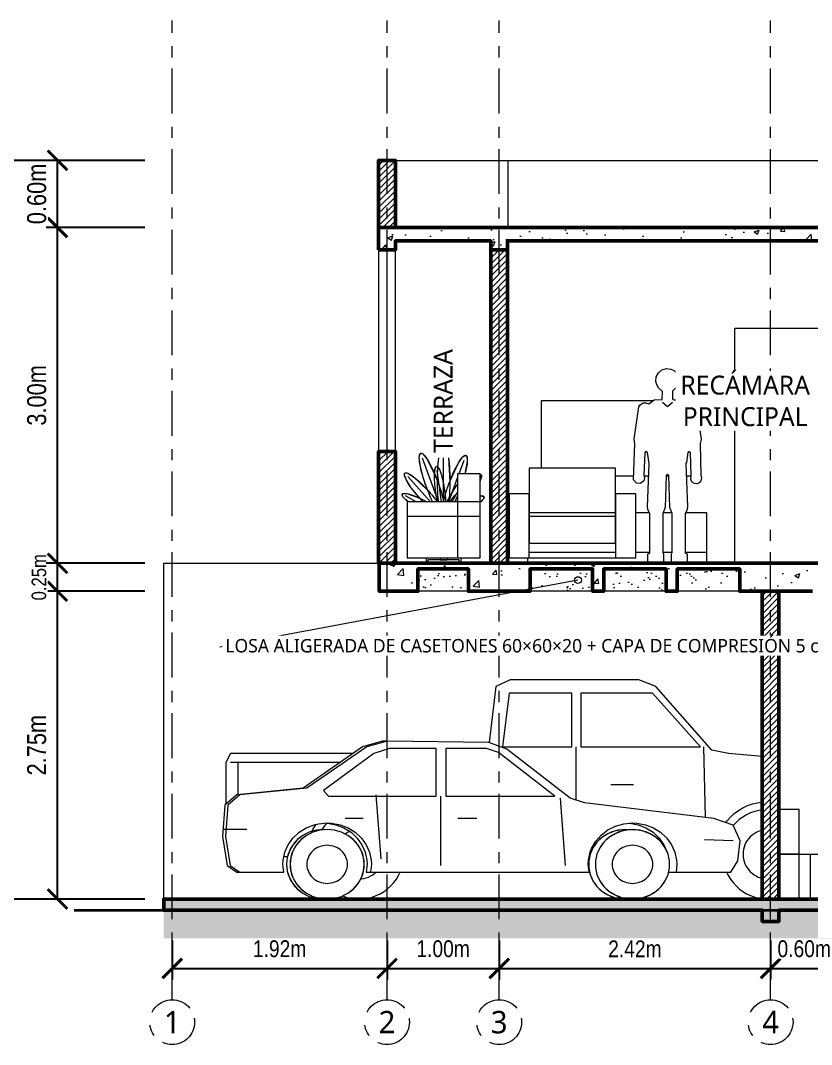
# Model space of a CAD drawing. Header units: metres. Extents: x 28.9 to 124.2, y -14.9 to 27.3.
# Drawn here: x 41.02 to 48.09, y -13.8 to -4.65 of the extents above; entities that cross this region are included whole.
import ezdxf
from ezdxf.enums import TextEntityAlignment as Align

# ---------------------------------------------------------------- set-up
doc = ezdxf.new("R2010")
doc.units = ezdxf.units.M
doc.linetypes.add('EJE', pattern=[0.6, 0.4, -0.08, 0, -0.12])
for name, color, linetype, lineweight in [('002_EjesVerticales', 8, 'EJE', 9), ('003_EjesHorizontales', 8, 'EJE', 9), ('007_Textos', 7, 'Continuous', 18), ('008_Cotas', 8, 'Continuous', 13), ('013_Cortes', 7, 'Continuous', 50), ('014_Achurados', 8, 'Continuous', 5), ('015_Proyeccion', 8, 'Continuous', 13), ('018_Terreno', 7, 'Continuous', 35), ('019_Entourage', 8, 'Continuous', 13), ('021_Muebles_Corte', 8, 'Continuous', 13)]:
    doc.layers.add(name, color=color, linetype=linetype, lineweight=lineweight)
doc.styles.add('OpenSans', font='OpenSans-Regular.ttf')
doc.styles.add('OpenSansCondensed-Light', font='OpenSansCondensed-Light.ttf')
doc.dimstyles.new('EZDXF', dxfattribs={"dimtxt": 0.25, "dimasz": 0.175, "dimexe": 0.375, "dimexo": 0.125, "dimgap": 0.1, "dimtad": 1, "dimzin": 4, "dimtxsty": 'OpenSansCondensed-Light', "dimblk": 'ARCHTICK', "dimcen": 2.5, "dimazin": 1, "dimtfac": 0.5, "dimtmove": 2, "dimatfit": 3})

# ---------------------------------------------------------------- blocks, each defined once
blk = doc.blocks.new('EJE')
at = {"color": 0}
blk.add_circle((0, 0), 0.2, dxfattribs=at)
at = {"color": 0, "style": 'OpenSans'}
blk.add_attdef('EJE', text='', height=0.2, dxfattribs=at).set_placement((0, 0), align=Align.MIDDLE_CENTER)
blk = doc.blocks.new('_ARCHTICK')
at = {"color": 0, "linetype": 'ByBlock', "const_width": 0.15}
blk.add_lwpolyline([(-0.5, -0.5), (0.5, 0.5)], dxfattribs=at)
blk = doc.blocks.new('*D201')
at = {"color": 0, "transparency": 16777216}
for p, q in [((42.375, -12.87), (42.375, -13.22)), ((44.294, -12.87), (44.294, -13.22)), ((42.375, -13.12), (44.294, -13.12))]:
    blk.add_line(p, q, dxfattribs=at)
at = {"layer": 'Defpoints', "transparency": 16777216}
for p in [(42.375, -12.82), (44.294, -12.82), (42.375, -13.12)]:
    blk.add_point(p, dxfattribs=at)
at = {"layer": '008_Cotas', "color": 0, "transparency": 16777216, "xscale": 0.175, "yscale": 0.175, "rotation": 180}
blk.add_blockref('_ARCHTICK', (42.375, -13.12), dxfattribs=at)
at = {"layer": '008_Cotas', "color": 0, "transparency": 16777216, "xscale": 0.175, "yscale": 0.175}
blk.add_blockref('_ARCHTICK', (44.294, -13.12), dxfattribs=at)
at = {"layer": '008_Cotas', "color": 0, "transparency": 16777216, "insert": (43.3345, -12.945), "char_height": 0.15, "attachment_point": 5, "style": 'OpenSansCondensed-Light', "bg_fill": 3, "box_fill_scale": 1.1, "bg_fill_color": 0, "bg_fill_transparency": 0}
blk.add_mtext('1.92m', dxfattribs=at)
blk = doc.blocks.new('*D92')
at = {"color": 0, "transparency": 16777216}
for p, q in [((44.294, -12.87), (44.294, -13.22)), ((45.296, -12.87), (45.296, -13.22)), ((44.294, -13.12), (45.296, -13.12))]:
    blk.add_line(p, q, dxfattribs=at)
at = {"layer": 'Defpoints', "transparency": 16777216}
for p in [(44.294, -12.82), (45.296, -12.82), (44.294, -13.12)]:
    blk.add_point(p, dxfattribs=at)
at = {"layer": '008_Cotas', "color": 0, "transparency": 16777216, "xscale": 0.175, "yscale": 0.175, "rotation": 180}
blk.add_blockref('_ARCHTICK', (44.294, -13.12), dxfattribs=at)
at = {"layer": '008_Cotas', "color": 0, "transparency": 16777216, "xscale": 0.175, "yscale": 0.175}
blk.add_blockref('_ARCHTICK', (45.296, -13.12), dxfattribs=at)
at = {"layer": '008_Cotas', "color": 0, "transparency": 16777216, "insert": (44.795, -12.945), "char_height": 0.15, "attachment_point": 5, "style": 'OpenSansCondensed-Light', "bg_fill": 3, "box_fill_scale": 1.1, "bg_fill_color": 0, "bg_fill_transparency": 0}
blk.add_mtext('1.00m', dxfattribs=at)
blk = doc.blocks.new('*D93')
at = {"color": 0, "transparency": 16777216}
for p, q in [((45.296, -12.87), (45.296, -13.22)), ((47.721, -12.87), (47.721, -13.22)), ((45.296, -13.12), (47.721, -13.12))]:
    blk.add_line(p, q, dxfattribs=at)
at = {"layer": 'Defpoints', "transparency": 16777216}
for p in [(45.296, -12.82), (47.721, -12.82), (45.296, -13.12)]:
    blk.add_point(p, dxfattribs=at)
at = {"layer": '008_Cotas', "color": 0, "transparency": 16777216, "xscale": 0.175, "yscale": 0.175, "rotation": 180}
blk.add_blockref('_ARCHTICK', (45.296, -13.12), dxfattribs=at)
at = {"layer": '008_Cotas', "color": 0, "transparency": 16777216, "xscale": 0.175, "yscale": 0.175}
blk.add_blockref('_ARCHTICK', (47.721, -13.12), dxfattribs=at)
at = {"layer": '008_Cotas', "color": 0, "transparency": 16777216, "insert": (46.5085, -12.945), "char_height": 0.15, "attachment_point": 5, "style": 'OpenSansCondensed-Light', "bg_fill": 3, "box_fill_scale": 1.1, "bg_fill_color": 0, "bg_fill_transparency": 0}
blk.add_mtext('2.42m', dxfattribs=at)
blk = doc.blocks.new('*D94')
at = {"color": 0, "transparency": 16777216}
for p, q in [((47.721, -12.87), (47.721, -13.22)), ((48.321, -12.87), (48.321, -13.22)), ((47.721, -13.12), (48.321, -13.12))]:
    blk.add_line(p, q, dxfattribs=at)
at = {"layer": 'Defpoints', "transparency": 16777216}
for p in [(47.721, -12.82), (48.321, -12.82), (47.721, -13.12)]:
    blk.add_point(p, dxfattribs=at)
at = {"layer": '008_Cotas', "color": 0, "transparency": 16777216, "xscale": 0.175, "yscale": 0.175, "rotation": 180}
blk.add_blockref('_ARCHTICK', (47.721, -13.12), dxfattribs=at)
at = {"layer": '008_Cotas', "color": 0, "transparency": 16777216, "xscale": 0.175, "yscale": 0.175}
blk.add_blockref('_ARCHTICK', (48.321, -13.12), dxfattribs=at)
at = {"layer": '008_Cotas', "color": 0, "transparency": 16777216, "insert": (48.021, -12.945), "char_height": 0.15, "attachment_point": 5, "style": 'OpenSansCondensed-Light', "bg_fill": 3, "box_fill_scale": 1.1, "bg_fill_color": 0, "bg_fill_transparency": 0}
blk.add_mtext('0.60m', dxfattribs=at)
blk = doc.blocks.new('*D206')
at = {"color": 0, "transparency": 16777216}
for p, q in [((42.13, -9.75), (41.25, -9.75)), ((41.35, -12.5), (41.35, -9.75)), ((42.13, -12.5), (41.25, -12.5))]:
    blk.add_line(p, q, dxfattribs=at)
at = {"layer": 'Defpoints', "transparency": 16777216}
for p in [(42.18, -9.75), (41.35, -12.5), (42.18, -12.5)]:
    blk.add_point(p, dxfattribs=at)
at = {"layer": '008_Cotas', "color": 0, "transparency": 16777216, "xscale": 0.175, "yscale": 0.175}
for p, rotation in [((41.35, -9.75), 90), ((41.35, -12.5), 270)]:
    blk.add_blockref('_ARCHTICK', p, dxfattribs=dict(at, rotation=rotation))
at = {"layer": '008_Cotas', "color": 0, "transparency": 16777216, "insert": (41.165, -11.125), "char_height": 0.17, "attachment_point": 5, "rotation": 90, "style": 'OpenSansCondensed-Light', "bg_fill": 3, "box_fill_scale": 1.1, "bg_fill_color": 0, "bg_fill_transparency": 0}
blk.add_mtext('2.75m', dxfattribs=at)
blk = doc.blocks.new('*D161')
at = {"color": 0, "transparency": 16777216}
for p, q in [((42.13, -9.5), (41.25, -9.5)), ((41.35, -9.75), (41.35, -9.5)), ((42.13, -9.75), (41.25, -9.75))]:
    blk.add_line(p, q, dxfattribs=at)
at = {"layer": 'Defpoints', "transparency": 16777216}
for p in [(42.18, -9.5), (41.35, -9.75), (42.18, -9.75)]:
    blk.add_point(p, dxfattribs=at)
at = {"layer": '008_Cotas', "color": 0, "transparency": 16777216, "xscale": 0.175, "yscale": 0.175}
for p, rotation in [((41.35, -9.5), 270), ((41.35, -9.75), 90)]:
    blk.add_blockref('_ARCHTICK', p, dxfattribs=dict(at, rotation=rotation))
at = {"layer": '008_Cotas', "color": 0, "transparency": 16777216, "insert": (41.185, -9.625), "char_height": 0.13, "attachment_point": 5, "rotation": 90, "style": 'OpenSansCondensed-Light', "bg_fill": 3, "box_fill_scale": 1.1, "bg_fill_color": 0, "bg_fill_transparency": 0}
blk.add_mtext('0.25m', dxfattribs=at)
blk = doc.blocks.new('*D183')
at = {"color": 0, "transparency": 16777216}
for p, q in [((42.13, -6.5), (41.25, -6.5)), ((41.35, -9.5), (41.35, -6.5)), ((42.13, -9.5), (41.25, -9.5))]:
    blk.add_line(p, q, dxfattribs=at)
at = {"layer": 'Defpoints', "transparency": 16777216}
for p in [(42.18, -6.5), (41.35, -9.5), (42.18, -9.5)]:
    blk.add_point(p, dxfattribs=at)
at = {"layer": '008_Cotas', "color": 0, "transparency": 16777216, "xscale": 0.175, "yscale": 0.175}
for p, rotation in [((41.35, -6.5), 90), ((41.35, -9.5), 270)]:
    blk.add_blockref('_ARCHTICK', p, dxfattribs=dict(at, rotation=rotation))
at = {"layer": '008_Cotas', "color": 0, "transparency": 16777216, "insert": (41.165, -8), "char_height": 0.17, "attachment_point": 5, "rotation": 90, "style": 'OpenSansCondensed-Light', "bg_fill": 3, "box_fill_scale": 1.1, "bg_fill_color": 0, "bg_fill_transparency": 0}
blk.add_mtext('3.00m', dxfattribs=at)
blk = doc.blocks.new('*D195')
at = {"color": 0, "transparency": 16777216}
for p, q in [((42.13, -5.9), (41.25, -5.9)), ((41.35, -6.5), (41.35, -5.9)), ((42.13, -6.5), (41.25, -6.5))]:
    blk.add_line(p, q, dxfattribs=at)
at = {"layer": 'Defpoints', "transparency": 16777216}
for p in [(42.18, -5.9), (41.35, -6.5), (42.18, -6.5)]:
    blk.add_point(p, dxfattribs=at)
at = {"layer": '008_Cotas', "color": 0, "transparency": 16777216, "xscale": 0.175, "yscale": 0.175}
for p, rotation in [((41.35, -5.9), 90), ((41.35, -6.5), 270)]:
    blk.add_blockref('_ARCHTICK', p, dxfattribs=dict(at, rotation=rotation))
at = {"layer": '008_Cotas', "color": 0, "transparency": 16777216, "insert": (41.165, -6.2), "char_height": 0.17, "attachment_point": 5, "rotation": 90, "style": 'OpenSansCondensed-Light', "bg_fill": 3, "box_fill_scale": 1.1, "bg_fill_color": 0, "bg_fill_transparency": 0}
blk.add_mtext('0.60m', dxfattribs=at)
blk = doc.blocks.new('*D210')
at = {"color": 0, "transparency": 16777216}
for p, q in [((42.13, -5.9), (40.55, -5.9)), ((40.65, -12.5), (40.65, -5.9)), ((42.13, -12.5), (40.55, -12.5))]:
    blk.add_line(p, q, dxfattribs=at)
at = {"layer": 'Defpoints', "transparency": 16777216}
for p in [(42.18, -5.9), (40.65, -12.5), (42.18, -12.5)]:
    blk.add_point(p, dxfattribs=at)
at = {"layer": '008_Cotas', "color": 0, "transparency": 16777216, "xscale": 0.175, "yscale": 0.175}
for p, rotation in [((40.65, -5.9), 90), ((40.65, -12.5), 270)]:
    blk.add_blockref('_ARCHTICK', p, dxfattribs=dict(at, rotation=rotation))
at = {"layer": '008_Cotas', "color": 0, "transparency": 16777216, "insert": (40.465, -9.2), "char_height": 0.17, "attachment_point": 5, "rotation": 90, "style": 'OpenSansCondensed-Light', "bg_fill": 3, "box_fill_scale": 1.1, "bg_fill_color": 0, "bg_fill_transparency": 0}
blk.add_mtext('6.60m', dxfattribs=at)

msp = doc.modelspace()

# ---------------------------------------------------------------- hatches: boundary and pattern name
at = {"layer": '014_Achurados'}
h = msp.add_hatch(dxfattribs=at)
h.set_pattern_fill('ANSI31', scale=0.012)
h.paths.add_polyline_path([(44.369, -6.5), (44.219, -6.5), (44.219, -5.9), (44.369, -5.9)])
h = msp.add_hatch(dxfattribs=at)
h.set_pattern_fill('AR-CONC', scale=0.0025)
h.paths.add_polyline_path([(44.219, -6.7), (44.219, -6.5), (50.3208, -6.5), (50.3208, -6.7), (50.1708, -6.7), (50.1708, -6.62), (45.3714, -6.62), (45.3714, -6.7), (45.2214, -6.7), (45.2214, -6.62), (44.369, -6.62), (44.369, -6.7)])
h = msp.add_hatch(dxfattribs=at)
h.set_pattern_fill('ANSI31', scale=0.012)
h.paths.add_polyline_path([(45.3714, -9.5), (45.2214, -9.5), (45.2214, -6.7), (45.3714, -6.7)])
h = msp.add_hatch(dxfattribs=at)
h.set_pattern_fill('ANSI31', scale=0.012)
h.paths.add_polyline_path([(44.3693, -9.5), (44.2193, -9.5), (44.2193, -8.5), (44.3693, -8.5)])
h = msp.add_hatch(dxfattribs=at)
h.set_pattern_fill('AR-CONC', scale=0.0025)
h.paths.add_polyline_path([(46.1299, -9.75), (46.1299, -9.55), (45.5714, -9.55), (45.5714, -9.75), (45.0214, -9.75), (45.0214, -9.55), (44.5693, -9.55), (44.5693, -9.75), (44.225, -9.75), (44.225, -9.5), (50.32, -9.5), (50.32, -9.75), (49.9708, -9.75), (49.9708, -9.55), (49.9698, -9.55), (49.9698, -9.75), (49.5968, -9.75), (49.5968, -9.55), (49.5958, -9.55), (49.5958, -9.75), (49.0458, -9.75), (49.0458, -9.55), (48.0958, -9.55), (48.0958, -9.75), (47.4458, -9.75), (47.4458, -9.55), (46.8873, -9.55), (46.8873, -9.75), (46.7873, -9.75), (46.7873, -9.55), (46.2299, -9.55), (46.2299, -9.75)])
h = msp.add_hatch(dxfattribs=at)
h.set_pattern_fill('AR-SAND', scale=0.004)
h.paths.add_polyline_path([(45.0204, -9.75), (44.5703, -9.75), (44.5703, -9.55), (45.0204, -9.55)])
h = msp.add_hatch(dxfattribs=at)
h.set_pattern_fill('AR-SAND', scale=0.004)
h.paths.add_polyline_path([(45.5724, -9.75), (45.5724, -9.55), (46.1299, -9.55), (46.1299, -9.75)])
h = msp.add_hatch(dxfattribs=at)
h.set_pattern_fill('AR-SAND', scale=0.004)
h.paths.add_polyline_path([(46.2299, -9.75), (46.2299, -9.55), (46.7873, -9.55), (46.7873, -9.75)])
h = msp.add_hatch(dxfattribs=at)
h.set_pattern_fill('AR-SAND', scale=0.004)
h.paths.add_polyline_path([(46.8873, -9.75), (46.8873, -9.55), (47.4448, -9.55), (47.4448, -9.75)])
h = msp.add_hatch(dxfattribs=at)
h.set_pattern_fill('ANSI31', scale=0.012)
h.paths.add_polyline_path([(47.7958, -12.5), (47.6458, -12.5), (47.6458, -9.75), (47.7958, -9.75)])
h = msp.add_hatch(dxfattribs=at)
h.set_pattern_fill('AR-CONC', scale=0.0025)
h.paths.add_polyline_path([(49.2458, -12.7), (49.2458, -12.6), (47.7958, -12.6), (47.7958, -12.7), (47.6458, -12.7), (47.6458, -12.6), (42.3, -12.6), (42.3, -12.5), (66.821, -12.5), (66.821, -12.6), (49.3958, -12.6), (49.3958, -12.7)])
h = msp.add_hatch(dxfattribs=at)
h.set_pattern_fill('EARTH', scale=0.016, angle=45)
h.paths.add_polyline_path([(66.821, -12.85), (42.3, -12.85), (42.3, -12.6), (47.6458, -12.6), (47.6458, -12.7), (47.7958, -12.7), (47.7958, -12.6), (49.2458, -12.6), (49.2458, -12.7), (49.3958, -12.7), (49.3958, -12.6), (66.821, -12.6)])

# ---------------------------------------------------------------- linework, layer by layer
at = {"layer": '003_EjesHorizontales'}
for p, q in [((42.375, -13.4), (42.375, -4.65)), ((44.294, -13.4), (44.294, -4.65)), ((45.296, -13.4), (45.296, -4.65)), ((47.721, -13.4), (47.721, -4.65))]:
    msp.add_line(p, q, dxfattribs=at)
at = {"layer": '007_Textos'}
msp.add_lwpolyline([(46, -9.65), (42.8, -10.25)], dxfattribs=at)
msp.add_circle((46, -9.65), 0.03, dxfattribs=at)
at = {"layer": '013_Cortes'}
for points in [[(44.369, -6.5), (44.219, -6.5), (44.219, -5.9), (44.369, -5.9), (44.369, -6.5)], [(44.219, -6.7), (44.219, -6.5), (50.3208, -6.5), (50.3208, -6.7), (50.1708, -6.7), (50.1708, -6.62), (45.3714, -6.62), (45.3714, -6.7), (45.2214, -6.7), (45.2214, -6.62), (44.369, -6.62), (44.369, -6.7), (44.219, -6.7)], [(45.3714, -9.5), (45.2214, -9.5), (45.2214, -6.7), (45.3714, -6.7), (45.3714, -9.5)], [(44.3693, -9.5), (44.2193, -9.5), (44.2193, -8.5), (44.3693, -8.5), (44.3693, -9.5)], [(47.7958, -12.5), (47.6458, -12.5), (47.6458, -9.75), (47.7958, -9.75), (47.7958, -12.5)], [(49.2458, -12.7), (49.2458, -12.6), (47.7958, -12.6), (47.7958, -12.7), (47.6458, -12.7), (47.6458, -12.6), (42.3, -12.6), (42.3, -12.5), (66.821, -12.5), (66.821, -12.6), (49.3958, -12.6), (49.3958, -12.7), (49.2458, -12.7)]]:
    msp.add_lwpolyline(points, close=True, dxfattribs=at)
msp.add_lwpolyline([(48.0958, -9.75), (47.4458, -9.75), (47.4458, -9.55), (46.8873, -9.55), (46.8873, -9.75), (46.7873, -9.75), (46.7873, -9.55), (46.2299, -9.55), (46.2299, -9.75), (46.1299, -9.75), (46.1299, -9.75), (46.1299, -9.55), (45.5714, -9.55), (45.5714, -9.75), (45.0214, -9.75), (45.0214, -9.55), (44.5693, -9.55), (44.5693, -9.75), (44.225, -9.75), (44.225, -9.5), (50.32, -9.5)], dxfattribs=at)
at = {"layer": '013_Cortes', "lineweight": 18}
for points in [[(45.0204, -9.75), (44.5703, -9.75), (44.5703, -9.55), (45.0204, -9.55), (45.0204, -9.75)], [(45.5724, -9.75), (45.5724, -9.55), (46.1299, -9.55), (46.1299, -9.75), (45.5724, -9.75)], [(46.2299, -9.75), (46.2299, -9.55), (46.7873, -9.55), (46.7873, -9.75), (46.2299, -9.75)], [(46.8873, -9.75), (46.8873, -9.55), (47.4448, -9.55), (47.4448, -9.75), (46.8873, -9.75)]]:
    msp.add_lwpolyline(points, close=True, dxfattribs=at)
at = {"layer": '015_Proyeccion'}
for p, q in [((44.37, -5.9), (45.375, -5.9)), ((45.375, -5.9), (52.405, -5.9)), ((45.375, -6.499), (45.375, -5.9)), ((44.22, -8.499), (44.22, -6.701)), ((44.295, -8.499), (44.295, -6.701)), ((44.37, -8.4993), (44.37, -6.7)), ((45.375, -9.499), (45.375, -6.7)), ((47.4, -9.499), (47.4, -7.4)), ((47.4, -7.4), (48.195, -7.4)), ((42.3, -12.499), (42.3, -9.5)), ((42.3, -9.5), (44.215, -9.5)), ((44.22, -9.75), (44.22, -9.501)), ((47.8, -11.7), (47.8, -9.751))]:
    msp.add_line(p, q, dxfattribs=at)
at = {"layer": '018_Terreno'}
msp.add_line((41.5, -12.6), (67.621, -12.6), dxfattribs=at)
at = {"layer": '019_Entourage'}
for p, q in [((44.8, -8.95), (44.8, -8.4912)), ((44.7527, -8.95), (44.6112, -8.5613)), ((44.9383, -8.7), (44.9825, -8.5786)), ((44.7817, -8.95), (44.7424, -8.67)), ((44.6829, -8.95), (44.4799, -8.7245)), ((44.8473, -8.95), (44.925, -8.7366)), ((44.8751, -8.95), (44.925, -8.8635)), ((44.5555, -8.95), (44.4588, -8.8986)), ((44.6357, -8.9417), (44.651, -8.95)), ((44.9171, -8.95), (44.925, -8.9412)), ((44.925, -8.9427), (44.9205, -8.95)), ((45.125, -8.9215), (45.1308, -8.9187)), ((44.6499, -9.499), (44.6431, -9.45)), ((44.9569, -9.45), (44.9501, -9.499)), ((45.985, -11.6168), (45.985, -11.14)), ((47.1397, -11.7709), (47.125, -11.14)), ((47.6448, -11.2277), (47.345, -11.2)), ((43.8734, -11.28), (42.895, -11.28)), ((42.965, -11.5687), (42.965, -11.28)), ((46.495, -11.48), (46.295, -11.48)), ((44.2407, -12.14), (44.1979, -11.57)), ((44.7756, -12.2), (44.7756, -11.58)), ((45.8881, -12.2), (45.8453, -11.6)), ((44.0802, -11.78), (43.9198, -11.78)), ((45.0965, -11.78), (44.9253, -11.78)), ((42.8546, -11.88), (42.8356, -11.88)), ((43.0426, -11.88), (42.8607, -11.88)), ((47.3858, -11.98), (47.1291, -11.97)), ((43.3726, -12.12), (43.4058, -12.12)), ((46.1005, -12.12), (46.1046, -12.12)), ((46.8088, -12.26), (46.8758, -12.26)), ((43.7352, -12.499), (43.7418, -12.4984)), ((43.746, -12.499), (43.7476, -12.4989))]:
    msp.add_line(p, q, dxfattribs=at)
for points in [[(46.4973, -8.7548), (46.5089, -8.4332), (46.5005, -8.3925), (46.5431, -8.1018), (46.5543, -8.0831), (46.5811, -8.0668), (46.6028, -8.0656), (46.6318, -8.0745), (46.68, -8.04), (46.7523, -8.0356), (46.7545, -7.9638), (46.719, -7.9318), (46.7031, -7.9054), (46.6955, -7.875), (46.6994, -7.8348), (46.7187, -7.7986), (46.7503, -7.7725), (46.7894, -7.7605), (46.8308, -7.7646), (46.8586, -7.7779), (46.8813, -7.7986), (46.8971, -7.8251), (46.9045, -7.855), (46.9029, -7.8858), (46.8925, -7.9147), (46.8456, -7.9634), (46.8459, -8.0326), (46.8558, -8.0399), (46.92, -8.04), (46.9682, -8.0745), (46.9972, -8.0656), (47.0186, -8.0667), (47.038, -8.076), (47.0522, -8.0917), (47.0595, -8.1125), (47.0995, -8.3925), (47.0911, -8.4332), (47.0985, -8.7129), (47.105, -8.7403), (47.0989, -8.7638), (47.083, -8.7814), (47.0645, -8.7891), (47.0402, -8.7877), (47.0194, -8.7751), (47.0073, -8.7548), (47.0114, -8.7129), (47.0038, -8.5135), (46.9951, -8.5023), (46.9803, -8.5103), (46.97, -8.5997), (46.9646, -8.6082), (46.9779, -8.997), (46.973, -9.0273), (46.9581, -9.0549), (46.958, -9.403), (46.9633, -9.413), (46.975, -9.415), (46.975, -9.499)], [(46.755, -8.06), (46.8, -8.1), (46.845, -8.06)], [(44.4847, -8.95), (44.4578, -8.9304), (44.4352, -8.9055), (44.428, -8.8872), (44.4368, -8.877), (44.4721, -8.8774), (44.5862, -8.9172), (44.5112, -8.8252), (44.468, -8.7586), (44.4488, -8.7116), (44.4492, -8.6978), (44.4565, -8.6912), (44.4795, -8.6955), (44.5293, -8.7265), (44.6568, -8.8463), (44.6182, -8.7343), (44.5923, -8.6338), (44.5825, -8.5583), (44.5842, -8.5338), (44.5948, -8.5162), (44.6142, -8.5229), (44.6509, -8.5682), (44.7186, -8.702), (44.7272, -8.6456), (44.7374, -8.6344), (44.749, -8.641), (44.7575, -8.557), (44.7741, -8.4778), (44.7946, -8.4415), (44.8107, -8.4461), (44.8259, -8.4778), (44.8425, -8.557), (44.8549, -8.7689), (44.9328, -8.6015), (44.971, -8.5485), (44.9928, -8.5344), (45.0065, -8.5439), (45.0104, -8.5914), (44.9885, -8.7)], [(44.7558, -8.95), (44.7543, -8.9378), (44.7515, -8.9108), (44.7492, -8.8825), (44.7474, -8.8529), (44.7461, -8.8224), (44.7453, -8.7914), (44.745, -8.76), (44.7453, -8.7286), (44.7461, -8.6976), (44.7474, -8.6671), (44.7492, -8.6375), (44.7515, -8.6092), (44.7543, -8.5822), (44.7575, -8.557), (44.7611, -8.5337), (44.7651, -8.5126), (44.7694, -8.4939), (44.7741, -8.4778), (44.779, -8.4644), (44.784, -8.4538), (44.7893, -8.4461), (44.7946, -8.4415), (44.8, -8.44), (44.8054, -8.4415), (44.8107, -8.4461), (44.816, -8.4538), (44.821, -8.4644), (44.8259, -8.4778), (44.8306, -8.4939), (44.8349, -8.5126), (44.8389, -8.5337), (44.8425, -8.557), (44.8457, -8.5822), (44.8485, -8.6092), (44.8508, -8.6375), (44.8526, -8.6671), (44.8539, -8.6976), (44.8547, -8.7286), (44.855, -8.76)], [(46.625, -9.499), (46.625, -9.415), (46.6367, -9.413), (46.642, -9.403), (46.642, -9.056), (46.627, -9.0273), (46.6221, -8.9976), (46.6355, -8.6094), (46.62, -8.5114), (46.6139, -8.5033), (46.6028, -8.5032), (46.5963, -8.5123), (46.5886, -8.7129), (46.595, -8.7403), (46.5892, -8.7633), (46.5598, -8.7877), (46.5217, -8.7842), (46.4973, -8.7548)], [(44.7014, -8.95), (44.7002, -8.9476), (44.6889, -8.9234), (44.6777, -8.8979), (44.6667, -8.8715), (44.656, -8.8444), (44.6457, -8.8169), (44.6359, -8.7892), (44.6267, -8.7615), (44.6182, -8.7343), (44.6104, -8.7076), (44.6034, -8.6818), (44.5974, -8.6571), (44.5923, -8.6338), (44.5883, -8.6121), (44.5853, -8.5921), (44.5834, -8.5741), (44.5825, -8.5583), (44.5828, -8.5448), (44.5842, -8.5338), (44.5867, -8.5253), (44.5902, -8.5194), (44.5948, -8.5162), (44.6003, -8.5157), (44.6068, -8.5179), (44.6142, -8.5229), (44.6224, -8.5304), (44.6313, -8.5406), (44.6408, -8.5532), (44.6509, -8.5682), (44.6614, -8.5855), (44.6723, -8.6047), (44.6834, -8.6258), (44.6946, -8.6486), (44.7059, -8.6728), (44.7171, -8.6983), (44.7281, -8.7246), (44.7388, -8.7517), (44.7491, -8.7793)], [(44.7997, -8.95), (44.8011, -8.9432), (44.8068, -8.9194), (44.8135, -8.8944), (44.8209, -8.8686), (44.8291, -8.8422), (44.838, -8.8155), (44.8475, -8.7887), (44.8575, -8.7621), (44.8678, -8.7359), (44.8785, -8.7104), (44.8894, -8.6858), (44.9004, -8.6624), (44.9113, -8.6404), (44.9222, -8.6201), (44.9328, -8.6015), (44.9431, -8.5849), (44.9529, -8.5705), (44.9623, -8.5583), (44.971, -8.5485), (44.9791, -8.5413), (44.9864, -8.5365), (44.9928, -8.5344), (44.9984, -8.535), (45.003, -8.5381), (45.0065, -8.5439), (45.0091, -8.5522), (45.0106, -8.5629), (45.011, -8.576), (45.0104, -8.5914), (45.0086, -8.6088), (45.0059, -8.6281), (45.0021, -8.6492), (44.9973, -8.6717), (44.9915, -8.6956), (44.9904, -8.7)], [(44.6166, -8.95), (44.6061, -8.939), (44.5889, -8.9202), (44.572, -8.9011), (44.5556, -8.8819), (44.54, -8.8627), (44.5251, -8.8438), (44.5112, -8.8252), (44.4985, -8.8073), (44.4869, -8.7901), (44.4767, -8.7738), (44.468, -8.7586), (44.4607, -8.7447), (44.4551, -8.7322), (44.4511, -8.7211), (44.4488, -8.7116), (44.4481, -8.7038), (44.4492, -8.6978), (44.4521, -8.6936), (44.4565, -8.6912), (44.4626, -8.6908), (44.4703, -8.6922), (44.4795, -8.6955), (44.4901, -8.7006), (44.502, -8.7075), (44.5151, -8.7162), (44.5293, -8.7265), (44.5444, -8.7383), (44.5603, -8.7516), (44.5768, -8.7662), (44.5938, -8.7819), (44.6111, -8.7987), (44.6285, -8.8163), (44.646, -8.8345), (44.6632, -8.8533)], [(44.7446, -8.95), (44.7441, -8.9476), (44.7399, -8.9272), (44.7359, -8.9061), (44.7323, -8.8846), (44.7291, -8.8628), (44.7262, -8.8409), (44.7237, -8.8192), (44.7217, -8.7978), (44.7201, -8.7771), (44.719, -8.7571), (44.7184, -8.738), (44.7182, -8.7201), (44.7185, -8.7036), (44.7194, -8.6885), (44.7206, -8.675), (44.7224, -8.6633), (44.7246, -8.6535), (44.7272, -8.6456), (44.7302, -8.6397), (44.7336, -8.636), (44.7374, -8.6344), (44.7414, -8.6349), (44.7457, -8.6376), (44.7502, -8.6424), (44.7549, -8.6492), (44.7597, -8.6581), (44.7647, -8.6688), (44.7696, -8.6814), (44.7746, -8.6957), (44.7794, -8.7115), (44.7842, -8.7288), (44.7889, -8.7472), (44.7933, -8.7668), (44.7975, -8.7872), (44.8014, -8.8083), (44.805, -8.8298), (44.8083, -8.8516)], [(44.7491, -8.7793), (44.7589, -8.807), (44.7681, -8.8346), (44.7766, -8.8619), (44.7844, -8.8886), (44.7913, -8.9144), (44.7974, -8.9391), (44.7997, -8.95)], [(44.855, -8.76), (44.8547, -8.7914), (44.8539, -8.8224), (44.8526, -8.8529), (44.8508, -8.8825), (44.8485, -8.9108), (44.8457, -8.9378), (44.8442, -8.95)], [(45.125, -8.7056), (45.1301, -8.706), (45.1346, -8.7084), (45.1374, -8.7126), (45.1386, -8.7185), (45.1381, -8.7261), (45.1361, -8.7354), (45.1323, -8.7461), (45.127, -8.7583), (45.125, -8.7623)], [(45.125, -8.706), (45.1374, -8.7126), (45.1323, -8.7461), (45.125, -8.7597)], [(46.835, -9.499), (46.835, -9.415), (46.842, -9.4041), (46.842, -9.0561), (46.8221, -9.003), (46.812, -8.7145), (46.8006, -8.7029), (46.788, -8.7145), (46.7779, -9.003), (46.758, -9.0561), (46.758, -9.4041), (46.765, -9.415), (46.765, -9.499)], [(44.4812, -8.95), (44.4806, -8.9496), (44.4685, -8.9398), (44.4578, -8.9304), (44.4487, -8.9215), (44.4411, -8.9132), (44.4352, -8.9055), (44.431, -8.8986), (44.4286, -8.8925), (44.428, -8.8872), (44.4292, -8.8828), (44.4321, -8.8794), (44.4368, -8.877), (44.4433, -8.8755), (44.4514, -8.8751), (44.461, -8.8757), (44.4721, -8.8774), (44.4847, -8.88), (44.4984, -8.8836), (44.5133, -8.8882), (44.5291, -8.8936), (44.5458, -8.8999), (44.5631, -8.907), (44.581, -8.9148), (44.5991, -8.9232), (44.6174, -8.9322), (44.6357, -8.9417)], [(44.6632, -8.8533), (44.6801, -8.8724), (44.6964, -8.8917), (44.7121, -8.9109), (44.7269, -8.9298), (44.7408, -8.9484), (44.742, -8.95)], [(44.8083, -8.8516), (44.8112, -8.8735), (44.8136, -8.8952), (44.8157, -8.9165), (44.8173, -8.9373), (44.818, -8.95)], [(44.8325, -8.95), (44.8328, -8.9493), (44.8414, -8.9318), (44.8505, -8.914), (44.8602, -8.8961), (44.8704, -8.8781), (44.8808, -8.8604), (44.8915, -8.843), (44.9023, -8.8262), (44.9132, -8.8101), (44.9239, -8.7948), (44.925, -8.7933)], [(44.8574, -8.95), (44.8689, -8.9344), (44.8832, -8.9161), (44.8982, -8.8976), (44.9139, -8.8791), (44.925, -8.8666)], [(44.925, -8.8923), (44.9199, -8.9046), (44.909, -8.9292), (44.8992, -8.95)], [(45.125, -8.8963), (45.129, -8.8959), (45.1383, -8.8958), (45.1461, -8.8967), (45.1522, -8.8984), (45.1567, -8.9011), (45.1595, -8.9047), (45.1606, -8.909), (45.1599, -8.9142), (45.1575, -8.9202), (45.1534, -8.9268), (45.1476, -8.9341), (45.1402, -8.9419), (45.1312, -8.9502), (45.125, -8.9554)], [(45.125, -8.8967), (45.129, -8.8959), (45.1595, -8.9047), (45.1534, -8.9268), (45.125, -8.9532)], [(47.345, -11.2), (47.195, -11.17), (46.695, -10.6), (46.545, -10.54), (45.395, -10.54), (45.265, -10.6), (45.2065, -11.1011)], [(45.945, -11.14), (45.945, -10.66), (45.385, -10.66), (45.325, -11.14), (45.945, -11.14)], [(47.095, -11.14), (46.665, -10.66), (46.025, -10.66), (46.025, -11.14), (47.095, -11.14)], [(44.2926, -11.0904), (44.2535, -11.09), (44.0736, -11.14), (43.5445, -11.51), (42.952, -11.57), (42.8462, -11.66), (42.825, -11.94), (42.8673, -12.2), (42.952, -12.26), (42.9784, -12.26)], [(47.2147, -11.78), (46.0593, -11.64), (45.9309, -11.6), (45.364, -11.16), (45.2035, -11.1), (44.2942, -11.09), (44.1123, -11.14), (43.5774, -11.51), (42.9784, -11.57), (42.8714, -11.66), (42.85, -11.94), (42.8928, -12.2), (42.9784, -12.26), (43.3707, -12.26), (43.3635, -12.19), (43.3654, -12.1537), (43.3805, -12.0826), (43.4102, -12.0156), (43.4533, -11.9553), (43.5082, -11.904), (43.5727, -11.8637), (43.6444, -11.8359), (43.6821, -11.8271), (43.7593, -11.82), (43.7981, -11.8218), (43.8742, -11.8359), (43.9459, -11.8637), (44.0104, -11.904), (44.0653, -11.9553), (44.1084, -12.0156), (44.1381, -12.0826), (44.1532, -12.1537), (44.1551, -12.19), (44.1479, -12.26), (46.0987, -12.26), (46.0914, -12.19), (46.0933, -12.1537), (46.1084, -12.0826), (46.1215, -12.0484), (46.1581, -11.9844), (46.2073, -11.9284), (46.2673, -11.8824), (46.3357, -11.8482), (46.41, -11.8271), (46.4872, -11.82), (46.526, -11.8218), (46.6021, -11.8359), (46.6738, -11.8637), (46.7383, -11.904), (46.7932, -11.9553), (46.8363, -12.0156), (46.866, -12.0826), (46.8811, -12.1537), (46.883, -12.19), (46.8758, -12.26), (47.3644, -12.26), (47.4286, -12.16), (47.45, -11.98), (47.3858, -11.84), (47.2147, -11.78)], [(44.7328, -11.58), (44.7328, -11.155), (44.3156, -11.155), (44.1765, -11.2), (43.7272, -11.53), (43.77, -11.58), (44.7328, -11.58)], [(45.7919, -11.58), (45.2891, -11.19), (45.1821, -11.155), (44.8184, -11.155), (44.8184, -11.58), (45.7919, -11.58)], [(43.9878, -11.2), (42.895, -11.2), (42.855, -11.28), (42.855, -11.6525)], [(47.3204, -11.8171), (47.3317, -11.8018), (47.3627, -11.7677), (47.3968, -11.7367), (47.4339, -11.7092), (47.4734, -11.6855), (47.5151, -11.6658), (47.5586, -11.6502), (47.6033, -11.639), (47.6448, -11.6329)], [(47.6448, -11.7036), (47.617, -11.7077), (47.5789, -11.7172), (47.5419, -11.7304), (47.5064, -11.7472), (47.4728, -11.7674), (47.4412, -11.7908), (47.4122, -11.8172), (47.3877, -11.8441)], [(47.6448, -11.7036), (47.617, -11.7077), (47.5789, -11.7172), (47.5419, -11.7304), (47.5064, -11.7472), (47.4728, -11.7674), (47.4412, -11.7908), (47.4122, -11.8172), (47.3877, -11.8441)], [(43.7418, -11.8816), (43.7244, -11.88), (43.6604, -11.886), (43.5989, -11.9036), (43.5422, -11.9322), (43.4925, -11.9708), (43.4517, -12.0178), (43.4214, -12.0714), (43.4027, -12.1295), (43.3964, -12.19), (43.4027, -12.2505)], [(43.7476, -11.8811), (43.7244, -11.88), (43.6923, -11.8815), (43.6604, -11.886), (43.6292, -11.8933), (43.5989, -11.9036), (43.5698, -11.9166), (43.5422, -11.9322), (43.5163, -11.9504), (43.4925, -11.9708), (43.4709, -11.9933), (43.4517, -12.0178), (43.4351, -12.0439), (43.4214, -12.0714), (43.4105, -12.1), (43.4027, -12.1295), (43.398, -12.1596), (43.3964, -12.19)], [(43.7702, -12.499), (43.824, -12.494), (43.8862, -12.4764), (43.9435, -12.4478), (43.9938, -12.4092), (44.035, -12.3622), (44.0657, -12.3086), (44.0846, -12.2505), (44.0909, -12.19), (44.0846, -12.1295), (44.0657, -12.0714), (44.035, -12.0178), (43.9938, -11.9708), (43.9435, -11.9322), (43.8862, -11.9036), (43.824, -11.886), (43.7593, -11.88), (43.6946, -11.886), (43.6324, -11.9036), (43.5751, -11.9322), (43.5248, -11.9708), (43.4836, -12.0178), (43.4529, -12.0714), (43.434, -12.1295), (43.4277, -12.19), (43.434, -12.2505)], [(43.7811, -12.499), (43.7918, -12.4985), (43.824, -12.494), (43.8556, -12.4867), (43.8862, -12.4764), (43.9156, -12.4634), (43.9435, -12.4478), (43.9697, -12.4296), (43.9938, -12.4092), (44.0157, -12.3867), (44.035, -12.3622), (44.0518, -12.3361), (44.0657, -12.3086), (44.0767, -12.28), (44.0846, -12.2505), (44.0893, -12.2204), (44.0909, -12.19), (44.0893, -12.1596), (44.0846, -12.1295), (44.0767, -12.1), (44.0657, -12.0714), (44.0518, -12.0439), (44.035, -12.0178), (44.0157, -11.9933), (43.9938, -11.9708), (43.9697, -11.9504), (43.9435, -11.9322), (43.9156, -11.9166), (43.8862, -11.9036), (43.8556, -11.8933), (43.824, -11.886), (43.7918, -11.8815), (43.7593, -11.88), (43.7268, -11.8815), (43.6946, -11.886), (43.663, -11.8933), (43.6324, -11.9036), (43.603, -11.9166), (43.5751, -11.9322), (43.5489, -11.9504), (43.5248, -11.9708), (43.503, -11.9933), (43.4836, -12.0178), (43.4668, -12.0439), (43.4529, -12.0714), (43.442, -12.1), (43.434, -12.1295), (43.4293, -12.1596), (43.4277, -12.19)], [(43.6217, -11.8971), (43.6305, -11.8784), (43.6542, -11.8389), (43.6589, -11.8325)], [(43.7582, -11.8216), (43.7358, -11.8462), (43.7124, -11.8778), (43.7103, -11.8813)], [(43.7582, -11.8216), (43.7358, -11.8462), (43.7124, -11.8778), (43.7103, -11.8813)], [(43.7476, -11.8211), (43.7628, -11.8218), (43.8381, -11.8359), (43.909, -11.8637), (43.9728, -11.904), (44.0271, -11.9553), (44.0697, -12.0156), (44.0991, -12.0826), (44.114, -12.1537), (44.1159, -12.19), (44.1088, -12.26), (44.1479, -12.26)], [(46.4548, -11.8815), (46.4227, -11.88), (46.3905, -11.8815), (46.3587, -11.886), (46.3275, -11.8933), (46.2971, -11.9036), (46.268, -11.9166), (46.2404, -11.9322), (46.2146, -11.9504), (46.1907, -11.9708), (46.1691, -11.9933), (46.1499, -12.0178), (46.1334, -12.0439), (46.1196, -12.0714), (46.1088, -12.1), (46.101, -12.1295), (46.0962, -12.1596), (46.0947, -12.19)], [(46.4547, -11.8815), (46.3905, -11.8815), (46.3275, -11.8933), (46.268, -11.9166), (46.2146, -11.9504), (46.1691, -11.9933), (46.1334, -12.0439), (46.1088, -12.1), (46.0962, -12.1596), (46.0962, -12.2204)], [(46.509, -12.499), (46.5197, -12.4985), (46.5519, -12.494), (46.5835, -12.4867), (46.6141, -12.4764), (46.6435, -12.4634), (46.6715, -12.4478), (46.6976, -12.4296), (46.7217, -12.4092), (46.7436, -12.3867), (46.7629, -12.3622), (46.7797, -12.3361), (46.7936, -12.3086), (46.8046, -12.28), (46.8125, -12.2505), (46.8172, -12.2204), (46.8188, -12.19), (46.8172, -12.1596), (46.8125, -12.1295), (46.8046, -12.1), (46.7936, -12.0714), (46.7797, -12.0439), (46.7629, -12.0178), (46.7436, -11.9933), (46.7217, -11.9708), (46.6976, -11.9504), (46.6715, -11.9322), (46.6435, -11.9166), (46.6141, -11.9036), (46.5835, -11.8933), (46.5519, -11.886), (46.5197, -11.8815), (46.4872, -11.88), (46.4547, -11.8815), (46.4225, -11.886), (46.3909, -11.8933), (46.3603, -11.9036), (46.3309, -11.9166), (46.303, -11.9322), (46.2768, -11.9504), (46.2527, -11.9708), (46.2309, -11.9933), (46.2115, -12.0178), (46.1947, -12.0439), (46.1808, -12.0714), (46.1699, -12.1), (46.162, -12.1295), (46.1572, -12.1596), (46.1556, -12.19)], [(46.1572, -12.2204), (46.1699, -12.28), (46.1947, -12.3361), (46.2309, -12.3867), (46.2768, -12.4296), (46.3309, -12.4634), (46.3909, -12.4867), (46.4547, -12.4985), (46.5197, -12.4985), (46.5835, -12.4867), (46.6435, -12.4634), (46.6976, -12.4296), (46.7436, -12.3867), (46.7797, -12.3361), (46.8046, -12.28), (46.8172, -12.2204), (46.8172, -12.1596), (46.8046, -12.1), (46.7797, -12.0439), (46.7436, -11.9933), (46.6976, -11.9504), (46.6435, -11.9166), (46.5835, -11.8933), (46.5197, -11.8815), (46.4547, -11.8815), (46.3909, -11.8933), (46.3309, -11.9166), (46.2768, -11.9504), (46.2309, -11.9933), (46.1947, -12.0439), (46.1699, -12.1), (46.1572, -12.1596), (46.1572, -12.2204)], [(46.4633, -11.8222), (46.5363, -11.8359), (46.6072, -11.8637), (46.671, -11.904), (46.7253, -11.9553), (46.768, -12.0156), (46.7973, -12.0826), (46.7978, -12.0847)], [(47.6448, -11.8861), (47.6311, -11.8895), (47.6108, -11.8967), (47.5913, -11.906), (47.5728, -11.9171), (47.5554, -11.9299), (47.5394, -11.9444), (47.5249, -11.9604), (47.5121, -11.9778), (47.501, -11.9963), (47.4917, -12.0158), (47.4845, -12.0361), (47.4792, -12.0571), (47.4761, -12.0784), (47.475, -12.1)], [(43.9611, -11.8966), (43.9608, -11.8967), (43.9413, -11.906), (43.9228, -11.9171), (43.9189, -11.9199)], [(43.5774, -12.19), (43.5783, -12.2067), (43.5809, -12.2232), (43.5853, -12.2393), (43.5913, -12.2551), (43.5989, -12.2701), (43.6081, -12.2844), (43.6187, -12.2978), (43.6307, -12.3102), (43.6439, -12.3214), (43.6583, -12.3313), (43.6736, -12.3399), (43.6897, -12.3471), (43.7065, -12.3527), (43.7238, -12.3567), (43.7415, -12.3592), (43.7593, -12.36), (43.7771, -12.3592), (43.7948, -12.3567), (43.8121, -12.3527), (43.8289, -12.3471), (43.845, -12.3399), (43.8603, -12.3313), (43.8747, -12.3214), (43.8879, -12.3102), (43.8999, -12.2978), (43.9105, -12.2844), (43.9197, -12.2701), (43.9273, -12.2551), (43.9333, -12.2393), (43.9377, -12.2232), (43.9403, -12.2067), (43.9412, -12.19), (43.9403, -12.1733), (43.9377, -12.1568), (43.9333, -12.1407), (43.9273, -12.1249), (43.9197, -12.1099), (43.9105, -12.0956), (43.8999, -12.0822), (43.8879, -12.0698), (43.8747, -12.0586), (43.8603, -12.0487), (43.845, -12.0401), (43.8289, -12.0329), (43.8121, -12.0273), (43.7948, -12.0233), (43.7771, -12.0208), (43.7593, -12.02), (43.7415, -12.0208), (43.7238, -12.0233), (43.7065, -12.0273), (43.6897, -12.0329), (43.6736, -12.0401), (43.6583, -12.0487), (43.6439, -12.0586), (43.6307, -12.0698), (43.6187, -12.0822), (43.6081, -12.0956), (43.5989, -12.1099), (43.5913, -12.1249), (43.5853, -12.1407), (43.5809, -12.1568), (43.5783, -12.1733), (43.5774, -12.19)], [(46.3053, -12.19), (46.3062, -12.2067), (46.3088, -12.2232), (46.3132, -12.2393), (46.3192, -12.2551), (46.3268, -12.2701), (46.336, -12.2844), (46.3466, -12.2978), (46.3586, -12.3102), (46.3718, -12.3214), (46.3862, -12.3313), (46.4015, -12.3399), (46.4176, -12.3471), (46.4344, -12.3527), (46.4517, -12.3567), (46.4694, -12.3592), (46.4872, -12.36), (46.505, -12.3592), (46.5227, -12.3567), (46.54, -12.3527), (46.5568, -12.3471), (46.5729, -12.3399), (46.5882, -12.3313), (46.6026, -12.3214), (46.6158, -12.3102), (46.6278, -12.2978), (46.6384, -12.2844), (46.6476, -12.2701), (46.6552, -12.2551), (46.6612, -12.2393), (46.6656, -12.2232), (46.6682, -12.2067), (46.6691, -12.19), (46.6682, -12.1733), (46.6656, -12.1568), (46.6612, -12.1407), (46.6552, -12.1249), (46.6476, -12.1099), (46.6384, -12.0956), (46.6278, -12.0822), (46.6158, -12.0698), (46.6026, -12.0586), (46.5882, -12.0487), (46.5729, -12.0401), (46.5568, -12.0329), (46.54, -12.0273), (46.5227, -12.0233), (46.505, -12.0208), (46.4872, -12.02), (46.4694, -12.0208), (46.4517, -12.0233), (46.4344, -12.0273), (46.4176, -12.0329), (46.4015, -12.0401), (46.3862, -12.0487), (46.3718, -12.0586), (46.3586, -12.0698), (46.3466, -12.0822), (46.336, -12.0956), (46.3268, -12.1099), (46.3192, -12.1249), (46.3132, -12.1407), (46.3088, -12.1568), (46.3062, -12.1733), (46.3053, -12.19)], [(47.475, -12.1), (47.4761, -12.1216), (47.4792, -12.1429), (47.4845, -12.1639), (47.4917, -12.1842), (47.501, -12.2037), (47.5121, -12.2222), (47.5249, -12.2396), (47.5394, -12.2556), (47.5554, -12.2701), (47.5728, -12.2829), (47.5913, -12.294), (47.6108, -12.3033), (47.6311, -12.3105), (47.6448, -12.3139)], [(43.3964, -12.19), (43.398, -12.2204), (43.4027, -12.2505), (43.4105, -12.28), (43.4214, -12.3086), (43.4351, -12.3361), (43.4517, -12.3622), (43.4709, -12.3867), (43.4925, -12.4092), (43.5163, -12.4296), (43.5422, -12.4478), (43.5698, -12.4634), (43.5989, -12.4764), (43.6292, -12.4867), (43.6604, -12.494), (43.6923, -12.4985), (43.7029, -12.499)], [(43.4027, -12.2505), (43.4214, -12.3086), (43.4517, -12.3622), (43.4925, -12.4092), (43.5422, -12.4478), (43.5989, -12.4764), (43.6604, -12.494), (43.7137, -12.499)], [(43.4277, -12.19), (43.4293, -12.2204), (43.434, -12.2505), (43.442, -12.28), (43.4529, -12.3086), (43.4668, -12.3361), (43.4836, -12.3622), (43.503, -12.3867), (43.5248, -12.4092), (43.5489, -12.4296), (43.5751, -12.4478), (43.603, -12.4634), (43.6324, -12.4764), (43.663, -12.4867), (43.6946, -12.494), (43.7268, -12.4985), (43.7375, -12.499)], [(43.434, -12.2505), (43.4529, -12.3086), (43.4836, -12.3622), (43.5248, -12.4092), (43.5751, -12.4478), (43.6324, -12.4764), (43.6946, -12.494), (43.7484, -12.499)], [(44.0596, -12.3193), (44.0666, -12.3189), (44.0879, -12.3158), (44.1089, -12.3105), (44.1292, -12.3033), (44.1487, -12.294), (44.1672, -12.2829), (44.1846, -12.2701), (44.1957, -12.26)], [(44.0654, -12.499), (44.0842, -12.4981), (44.123, -12.4923), (44.1611, -12.4828), (44.1981, -12.4696), (44.2336, -12.4528), (44.2672, -12.4326), (44.2988, -12.4092), (44.3278, -12.3828), (44.3542, -12.3538), (44.3776, -12.3222), (44.3978, -12.2886), (44.4113, -12.26)], [(44.0654, -12.499), (44.0842, -12.4981), (44.123, -12.4923), (44.1611, -12.4828), (44.1981, -12.4696), (44.2336, -12.4528), (44.2672, -12.4326), (44.2988, -12.4092), (44.3278, -12.3828), (44.3542, -12.3538), (44.3776, -12.3222), (44.3978, -12.2886), (44.4113, -12.26)], [(46.0947, -12.19), (46.0962, -12.2204), (46.101, -12.2505), (46.1088, -12.28), (46.1196, -12.3086), (46.1334, -12.3361), (46.1499, -12.3622), (46.1691, -12.3867), (46.1907, -12.4092), (46.2146, -12.4296), (46.2404, -12.4478), (46.268, -12.4634), (46.2971, -12.4764), (46.3275, -12.4867), (46.3587, -12.494), (46.3905, -12.4985), (46.4011, -12.499)], [(46.0962, -12.2204), (46.1088, -12.28), (46.1334, -12.3361), (46.1691, -12.3867), (46.2146, -12.4296), (46.268, -12.4634), (46.3275, -12.4867), (46.3905, -12.4985), (46.4548, -12.4985), (46.4548, -12.4985)], [(46.1556, -12.19), (46.1572, -12.2204), (46.162, -12.2505), (46.1699, -12.28), (46.1808, -12.3086), (46.1947, -12.3361), (46.2115, -12.3622), (46.2309, -12.3867), (46.2527, -12.4092), (46.2768, -12.4296), (46.303, -12.4478), (46.3309, -12.4634), (46.3603, -12.4764), (46.3909, -12.4867), (46.4225, -12.494), (46.4547, -12.4985), (46.4654, -12.499)], [(47.3287, -12.26), (47.3422, -12.2886), (47.3624, -12.3222), (47.3858, -12.3538), (47.4122, -12.3828), (47.4412, -12.4092), (47.4728, -12.4326), (47.5064, -12.4528), (47.5419, -12.4696), (47.5789, -12.4828), (47.617, -12.4923), (47.6448, -12.4964)], [(47.3287, -12.26), (47.3422, -12.2886), (47.3624, -12.3222), (47.3858, -12.3538), (47.4122, -12.3828), (47.4412, -12.4092), (47.4728, -12.4326), (47.5064, -12.4528), (47.5419, -12.4696), (47.5789, -12.4828), (47.617, -12.4923), (47.6448, -12.4964)], [(43.8966, -12.4712), (43.9289, -12.4828), (43.967, -12.4923), (44.0058, -12.4981), (44.0246, -12.499)], [(43.8966, -12.4712), (43.9289, -12.4828), (43.967, -12.4923), (44.0058, -12.4981), (44.0246, -12.499)], [(46.4442, -12.499), (46.4548, -12.4985), (46.4548, -12.4985)]]:
    msp.add_lwpolyline(points, dxfattribs=at)
at = {"layer": '021_Muebles_Corte'}
for p, q in [((46.3357, -8.72), (46.4985, -8.72)), ((46.5902, -8.72), (46.6317, -8.72)), ((46.7878, -8.72), (46.8122, -8.72)), ((46.9684, -8.72), (47.0107, -8.72)), ((46.6389, -9.05), (46.5157, -9.05)), ((46.8397, -9.05), (46.7603, -9.05)), ((44.475, -9.08), (45.125, -9.08)), ((45.5643, -9.4), (46.3357, -9.4)), ((46.5157, -9.4), (46.642, -9.4)), ((46.758, -9.4), (46.842, -9.4)), ((46.958, -9.4), (47.15, -9.4)), ((44.83, -9.47), (44.83, -9.45)), ((45.3843, -9.45), (46.5157, -9.45)), ((45.55, -9.45), (45.55, -9.499)), ((47.7968, -12.1), (48.076, -12.1))]:
    msp.add_line(p, q, dxfattribs=at)
for points in [[(46.666, -8.05), (45.67, -8.05), (45.67, -8.65)], [(47.03, -8.0722), (47.03, -8.05), (46.934, -8.05)], [(46.3357, -9.08), (46.3357, -8.65), (45.5643, -8.65), (45.5643, -9.08), (46.3357, -9.08)], [(45.125, -9.45), (45.125, -8.7), (44.925, -8.7), (44.925, -9.45), (45.125, -9.45)], [(45.125, -9.45), (45.125, -8.95), (44.475, -8.95), (44.475, -9.45), (45.125, -9.45)], [(45.5643, -9.45), (45.5643, -8.88), (45.3843, -8.88), (45.3843, -9.45), (45.5643, -9.45)], [(46.5157, -9.45), (46.5157, -8.88), (46.3357, -8.88), (46.3357, -9.45), (46.5157, -9.45)], [(46.3357, -9.32), (46.3357, -9.05), (45.5643, -9.05), (45.5643, -9.32), (46.3357, -9.32)], [(47.15, -9.499), (47.15, -9.05), (46.9607, -9.05)], [(44.94, -9.499), (44.94, -9.47), (44.66, -9.47), (44.66, -9.499)], [(44.77, -9.45), (44.77, -9.47), (44.83, -9.47)], [(47.976, -12.1), (47.976, -11.7), (47.7968, -11.7)], [(47.976, -12.499), (47.976, -12.1), (47.7968, -12.1)], [(48.076, -12.499), (48.076, -12.1), (48.596, -12.1), (48.596, -12.2), (48.3767, -12.499)]]:
    msp.add_lwpolyline(points, dxfattribs=at)

# ---------------------------------------------------------------- block references
at = {"layer": '002_EjesVerticales'}
for p, values in [((42.375, -13.6), {'EJE': '1'}), ((44.294, -13.6), {'EJE': '2'}), ((45.296, -13.6), {'EJE': '3'}), ((47.721, -13.6), {'EJE': '4'})]:
    msp.add_blockref('EJE', p, dxfattribs=at).add_auto_attribs(values)

# ---------------------------------------------------------------- next in the draw order: texts
at = {"layer": '007_Textos', "insert": (44.7954, -8.05), "char_height": 0.169, "attachment_point": 5, "rotation": 90, "style": 'OpenSans', "bg_fill": 3, "box_fill_scale": 1.25, "bg_fill_color": 0, "bg_fill_transparency": 0}
msp.add_mtext('TERRAZA', dxfattribs=at)
at = {"layer": '007_Textos', "style": 'OpenSans', "bg_fill": 3, "box_fill_scale": 1.25, "bg_fill_color": 0, "bg_fill_transparency": 0}
for s, insert, char_height, attachment_point in [('RECÁMARA\\PPRINCIPAL', (47.4938, -8.05), 0.169, 5), ('LOSA ALIGERADA DE CASETONES 60×60×20 + CAPA DE COMPRESIÓN 5 cm (h = 0.25)', (42.85, -10.25), 0.12, 4)]:
    msp.add_mtext(s, dxfattribs=dict(at, insert=insert, char_height=char_height, attachment_point=attachment_point))

# ---------------------------------------------------------------- next in the draw order: dimensions: what is measured, and where the dimension line sits
at = {"layer": '008_Cotas'}
dim = msp.add_linear_dim(base=(41.35, -12.5), p1=(42.18, -12.5), p2=(42.18, -9.75), angle=90, dimstyle='EZDXF', override={"dimtxt": 0.17, "dimexe": 0.1, "dimexo": 0.05, "dimdec": 2, "dimrnd": 0.001, "dimzin": 0, "dimdsep": 46, "dimpost": '<>m', "dimtix": 1, "dimtfill": 1}, dxfattribs=at)
dim.commit()
dim.dimension.update_dxf_attribs({"geometry": '*D206', "text_midpoint": (41.165, -11.125)})
dim = msp.add_linear_dim(base=(42.375, -13.12), p1=(42.375, -12.82), p2=(44.294, -12.82), dimstyle='EZDXF', override={"dimtxt": 0.15, "dimexe": 0.1, "dimexo": 0.05, "dimtad": 1, "dimdec": 2, "dimrnd": 0.001, "dimzin": 0, "dimdsep": 46, "dimpost": '<>m', "dimtix": 1, "dimtfill": 1}, dxfattribs=at)
dim.commit()
dim.dimension.update_dxf_attribs({"geometry": '*D201', "text_midpoint": (43.3345, -12.945)})

# ---------------------------------------------------------------- next in the draw order: dimensions: what is measured, and where the dimension line sits
dim = msp.add_linear_dim(base=(41.35, -9.75), p1=(42.18, -9.75), p2=(42.18, -9.5), angle=90, dimstyle='EZDXF', override={"dimtxt": 0.13, "dimexe": 0.1, "dimexo": 0.05, "dimdec": 2, "dimrnd": 0.001, "dimzin": 0, "dimdsep": 46, "dimpost": '<>m', "dimtix": 1, "dimtfill": 1}, dxfattribs=at)
dim.commit()
dim.dimension.update_dxf_attribs({"geometry": '*D161', "text_midpoint": (41.185, -9.625)})
dim = msp.add_linear_dim(base=(44.294, -13.12), p1=(44.294, -12.82), p2=(45.296, -12.82), dimstyle='EZDXF', override={"dimtxt": 0.15, "dimexe": 0.1, "dimexo": 0.05, "dimtad": 1, "dimrnd": 0.001, "dimzin": 0, "dimdsep": 46, "dimpost": '<>m', "dimtix": 1, "dimtfill": 1}, dxfattribs=at)
dim.commit()
dim.dimension.update_dxf_attribs({"geometry": '*D92', "text_midpoint": (44.795, -12.945)})

# ---------------------------------------------------------------- next in the draw order: dimensions: what is measured, and where the dimension line sits
dim = msp.add_linear_dim(base=(41.35, -9.5), p1=(42.18, -9.5), p2=(42.18, -6.5), angle=90, dimstyle='EZDXF', override={"dimtxt": 0.17, "dimexe": 0.1, "dimexo": 0.05, "dimdec": 2, "dimrnd": 0.001, "dimzin": 0, "dimdsep": 46, "dimpost": '<>m', "dimtix": 1, "dimtfill": 1}, dxfattribs=at)
dim.commit()
dim.dimension.update_dxf_attribs({"geometry": '*D183', "text_midpoint": (41.165, -8)})
dim = msp.add_linear_dim(base=(45.296, -13.12), p1=(45.296, -12.82), p2=(47.721, -12.82), dimstyle='EZDXF', override={"dimtxt": 0.15, "dimexe": 0.1, "dimexo": 0.05, "dimtad": 1, "dimrnd": 0.001, "dimzin": 0, "dimdsep": 46, "dimpost": '<>m', "dimtix": 1, "dimtfill": 1}, dxfattribs=at)
dim.commit()
dim.dimension.update_dxf_attribs({"geometry": '*D93', "text_midpoint": (46.5085, -12.945)})

# ---------------------------------------------------------------- next in the draw order: dimensions: what is measured, and where the dimension line sits
dim = msp.add_linear_dim(base=(41.35, -6.5), p1=(42.18, -6.5), p2=(42.18, -5.9), angle=90, dimstyle='EZDXF', override={"dimtxt": 0.17, "dimexe": 0.1, "dimexo": 0.05, "dimdec": 2, "dimrnd": 0.001, "dimzin": 0, "dimdsep": 46, "dimpost": '<>m', "dimtix": 1, "dimtfill": 1}, dxfattribs=at)
dim.commit()
dim.dimension.update_dxf_attribs({"geometry": '*D195', "text_midpoint": (41.165, -6.2)})
dim = msp.add_linear_dim(base=(47.721, -13.12), p1=(47.721, -12.82), p2=(48.321, -12.82), dimstyle='EZDXF', override={"dimtxt": 0.15, "dimexe": 0.1, "dimexo": 0.05, "dimtad": 1, "dimrnd": 0.001, "dimzin": 0, "dimdsep": 46, "dimpost": '<>m', "dimtix": 1, "dimtfill": 1}, dxfattribs=at)
dim.commit()
dim.dimension.update_dxf_attribs({"geometry": '*D94', "text_midpoint": (48.071, -12.945)})

# ---------------------------------------------------------------- next in the draw order: dimensions: what is measured, and where the dimension line sits
dim = msp.add_linear_dim(base=(40.65, -12.5), p1=(42.18, -12.5), p2=(42.18, -5.9), angle=90, dimstyle='EZDXF', override={"dimtxt": 0.17, "dimexe": 0.1, "dimexo": 0.05, "dimdec": 2, "dimrnd": 0.001, "dimzin": 0, "dimdsep": 46, "dimpost": '<>m', "dimtix": 1, "dimtfill": 1}, dxfattribs=at)
dim.commit()
dim.dimension.update_dxf_attribs({"geometry": '*D210', "text_midpoint": (40.465, -9.2)})

doc.saveas('drawing.dxf')
